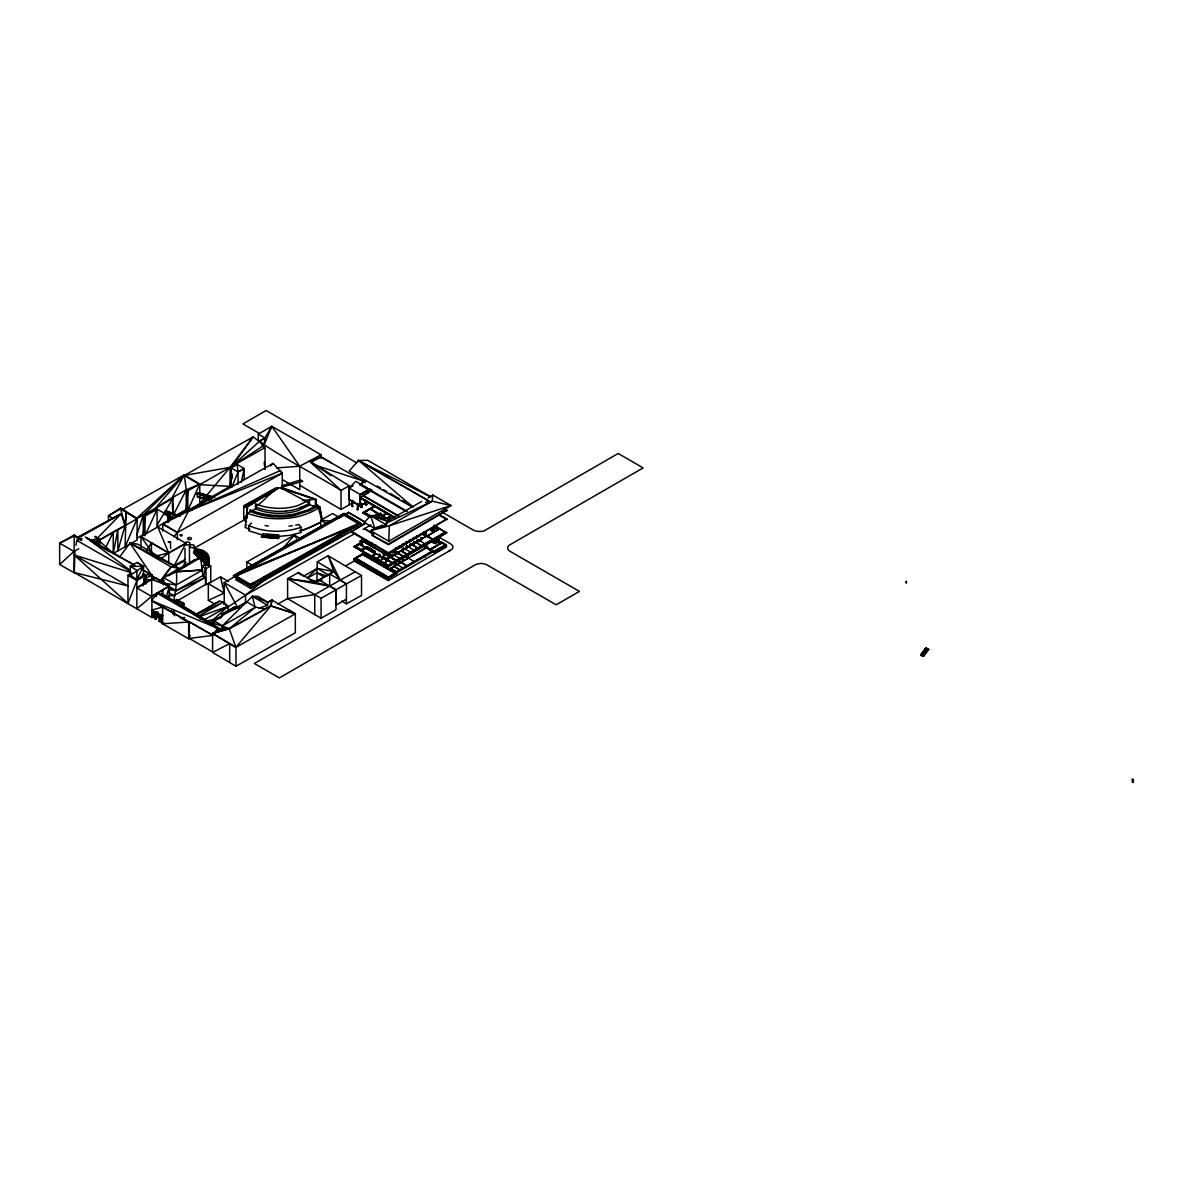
<?xml version="1.0" encoding="UTF-8"?>
<svg xmlns="http://www.w3.org/2000/svg" width="1193" height="1193" viewBox="0 0 1193 1193"><rect width="100%" height="100%" fill="white"/><g stroke="black" fill="none" stroke-linecap="round" stroke-linejoin="round"><path stroke-width="1.5" d="M78.753 548.75L73.966 551.434L59.65 543.158L73.981 536.134L74.205 535.001L59.65 543.158L59.665 564.453L73.996 572.729L74.205 535.001L78.917 537.789M113.246 553.492L98.721 540.369L98.706 538.714L94.963 536.462L97.468 539.057M278.58 538.043L278.595 537.208L261.908 535.896L261.565 536.701L278.565 538.505L261.565 536.805M383.624 555.625L383.639 553.463L383.639 555.133M383.535 555.028L383.654 553.492M169.287 598.275L169.272 586.091L151.645 579.41L152.048 617.586L153.226 616.93L153.226 609.802M161.905 582.721L161.905 581.558L165.872 583.854L163.232 583.094M383.549 554.849L383.669 553.701M906.337 582.766L906.352 581.364L906.382 583.019M173.924 600.959C175.073 591.31 177.668 581.99 176.296 571.775L194.548 559.92L200.663 557.653L205.748 565.393M367.608 548.676L367.623 547.095L367.608 548.705M370.725 550.957L370.725 548.497M374.125 552.389L374.14 550.823L374.125 552.434M388.709 556.251L388.739 553.716M406.619 554.745L406.589 557.28M424.917 544.172L424.887 546.633L424.812 544.202L426.11 544.888L426.08 547.438L423.619 546.021M289.064 610.145L295.327 613.843L295.342 632.767L235.975 666.246L212.608 652.437L212.578 633.513L229.429 628.607L265.204 609.012L255.57 607.088L246.623 601.824L222.435 625.788L222.405 627.891L227.669 628.428M906.322 582.467L906.337 581.453M315.653 506.071L315.772 499.256L281.116 487.564C271.229 489.369 265.442 500.553 256.913 505.638M246.936 517.822L247.205 506.831L278.118 487.967L246.742 506.637L246.742 517.732M396.165 565.318L396.18 563.737L396.419 564.99L395.137 565.914L396.18 563.737M399.655 563.305L399.67 561.709L399.909 562.962L397.269 564.692L403.323 568.181M403.338 561.172L403.353 559.592L403.592 560.844L426.647 547.259L426.647 548.049L422.933 545.902M99.437 545.44L99.571 540.235L94.963 536.462M203.571 577.323L206.121 564.319L206.762 563.633L210.743 565.929L210.758 582.065L205.957 584.838L205.957 568.703L202.124 566.362L206.747 563.633L202.124 566.362L202.079 571.715M168.929 521.386L169.227 514.168L168.153 513.825L169.227 514.272L167.676 514.287L167.691 521.222M388.724 541.234L389.41 525.77L432.224 501.194L450.969 505.564L388.724 541.234L370.695 530.736L377.077 527.067M208.343 565.378C211.086 558.07 207.343 550.137 199.231 549.809M170.226 520.044L170.405 516.405M98.691 545.231L98.721 538.714L90.444 540.116M113.007 518.403L108.474 515.734L120.553 508.934L137.135 518.746L113.231 532.197L113.246 553.492L125.101 546.826L126.085 511.529L120.404 508.173L108.474 515.734L108.488 521.058M113.246 553.492L117.839 529.603L117.853 550.912L125.086 525.516L126.085 511.529M199.768 493.32L199.753 484.045L187.808 490.785L186.242 509.515L175.282 515.659M361.509 575.503L346.402 583.899L340.184 580.156L328.179 555.729L333.831 571.611L313.804 582.989L316.891 581.245L317.278 561.858L328.179 555.729L361.509 575.503L361.524 595.471L346.417 603.852L341.75 601.048M137.046 538.192L143.264 534.703L144.994 516.092L157.088 509.307L157.103 527.172M169.331 520.044L170.599 512.766L168.974 513.05L170.032 513.348M382.342 525.144L370.695 530.736L389.395 525.77L450.969 505.549L432.88 495.05L432.224 501.194L385.667 523.548M168.049 521.296L169.227 514.168L168.153 513.915M194.638 548.825L198.262 548.974L203.869 551.494L204.972 553.433L204.719 559.457L203.108 561.336L204.883 563.394C209.64 561.471 209.789 554.805 205.017 552.806M201.259 559.651L203.108 561.336L206.956 561.843L204.719 559.457L204.972 553.433M320.395 515.838L322.378 520.759L319.784 507.085L309.569 505.027L298.295 510.515A40.025 23.114 0 0 1 291.316 512.274A38.355 22.145 0 0 1 286.424 513.005L283.859 513.229A39.026 22.533 0 0 1 276.284 513.318L268.828 512.572A39.309 22.697 0 0 1 261.744 510.992A38.892 22.458 0 0 1 255.615 508.8L247.026 513.378L245.102 527.425L249.799 529.364M258.985 608.132L267.515 605.298L267.933 602.286L271.944 600.034L295.327 613.843L235.871 647.367L212.593 633.513L223.822 627.175M321.081 458.246L321.066 454.787L271.81 426.319L264.95 437.965L263.892 445.392L232.143 466.105L199.768 484.671L184.289 475.47L253.14 436.936C280.534 457.128 311.85 472.398 341.034 490.412L309.39 461.05L321.066 456.949L365.252 482.479L362.046 480.585L312.894 464.375M235.975 666.246L235.946 647.322L212.593 633.513L229.265 628.696L270.975 605.85L271.944 600.034L267.143 602.748M232.068 474.247L230.04 486.371L210.922 497.317M264.309 609.012L270.975 605.85L271.944 600.034M157.208 614.067L151.6 617.348L74.309 572.536L74.861 551.792M75.964 545.246L76.784 540.34L81.914 538.326M183.14 607.103L183.841 603.524L176.922 599.408L174.461 600.765L157.193 593.175L151.6 600.586L188.658 622.03L188.673 638.792L162.024 623.402L162.009 616.259L163.217 615.588M241.284 482.315L244.162 468.551L237.064 464.36L230.98 467.775L231.01 487.4M151.079 580.603L152.286 575.324L142.713 569.851L152.286 575.324L153.972 579.53M153.196 610.443L151.6 617.348L152.764 616.662L152.749 609.519M156.387 596.619L157.193 593.175L162.785 594.025L217.722 628.651L220.869 629.636L151.6 600.586L213.055 635.422L189.314 638.419L189.299 621.672L213.04 635.422M161.592 595.068L162.785 589.894L169.287 586.091L154.643 577.487L136.852 587.866L151.586 596.455L169.272 586.091L154.628 577.487L136.852 587.866L151.645 579.41M208.656 565.661L208.73 557.086L208.745 565.616M166.513 596.679L169.287 586.091L154.538 577.516L169.272 586.091M143.011 585.912L145.844 575.369L142.906 573.609M136.599 535.642L143.249 515.063L184.289 474.844L199.753 484.045L187.838 510.425L186.242 509.515L186.227 489.876L184.289 474.844L122.148 509.694M386.368 524.845L387.531 521.326L376.899 515.212L370.591 515.689L364.297 522.43L374.856 528.574L386.368 524.845L370.591 515.689L374.856 528.574M131.141 572.625L74.309 555.058L127.994 603.449L136.852 580.633L145.844 575.369L145.844 584.167M231.71 487.46L238.033 471.966L237.079 464.36L230.98 467.775L232.053 478.855M282.607 479.735L299.756 489.697L299.726 466.224L271.81 426.319L263.892 445.392L259.865 440.918L232.143 466.105L265.025 447.614L265.055 469.281M145.755 534.091L157.088 509.307L155.344 508.233L184.289 474.844L172.135 497.764L155.344 508.233L168.198 515.287M188.673 638.792L190.164 635.511M170.569 542.263L168.049 542.144L170.524 542.01L170.569 548.467M200.335 559.845L203.108 558.443L204.972 554.462L201.498 550.942L194.638 549.854L203.108 558.443L204.719 556.564L204.972 554.462L201.498 550.942L194.638 549.854L204.719 556.564L197.949 553.552M261.893 535.791L262.892 533.689L278.58 534.956L278.595 537.104L261.893 535.791L278.58 534.956M99.571 545.529L99.571 540.235L98.93 545.082M246.504 521.729L243.819 520.133L247.652 512.289M105.178 548.571L113.216 532.197L98.721 540.369M173.805 514.168L186.227 489.876L199.753 484.045M282.264 489.398L282.249 473.233L273.152 463.376L188.569 511.036L177.384 532.57L173.716 536.686M173.91 566.123L185.914 543.262L157.804 526.918L140.983 536.626L140.998 547.229M183.081 566.571L185.795 561.799M157.208 524.771L173 498.286L172.135 497.764L186.227 489.876L187.823 490.785L187.838 510.425L207.746 499.136M182.976 567.167L185.616 562.753M146.694 550.435L151.436 542.8L168.69 552.985L185.914 543.262L168.735 552.956L168.75 563.558M377.54 517.151L377.525 514.422L376.242 514.884L376.242 515.987L379.523 514.377L377.435 515.958L378.718 517.538M232.143 466.105L253.14 436.936L250.321 439.278M208.283 559.01L204.957 562.38M119.285 557.489L129.992 543.054L137.687 544.127L178.547 568.211L168.929 575.757M926.26 647.918L921.011 654.897L923.486 656.329L928.736 649.35L926.26 647.918C923.74 649.484 931.718 651.035 925.47 648.381M253.14 436.936L230.04 467.343L206.762 495.304M198.992 558.458L201.185 555.67L199.32 553.761L197.113 554.477L197.113 556.549L201.185 555.67L201.185 557.727L198.992 558.458L198.977 556.385L197.113 554.477L201.185 555.67M204.435 498.107L199.783 503.7L199.768 496.556M282.264 549.063L294.462 535.105L300.845 538.863M425.588 502.551L428.824 500.941L358.556 460.409L349.176 471.026L412.703 507.293M99.571 540.235L97.379 542.532L90.504 540.832M245.519 603.33L252.334 596.306L257.927 596.366L267.933 602.286L252.334 596.306L255.168 607.64M97.17 538.401L121.149 513.81L125.086 525.516L98.631 540.474M168.884 520.953L167.676 514.392L169.227 514.272M262.892 535.135L248.875 530.81L248.875 525.651L251.529 523.026M243.79 604.478L246.623 601.824L213.487 620.509L214.77 626.623M307.317 577.71L317.278 568.375L333.831 571.611L340.184 580.156L355.29 571.775M199.335 551.912L201.498 549.913M184.289 474.844L135.48 519.417L173 498.286L173.015 514.362M270.423 465.866L273.152 463.376M208.79 623.835L228.012 606.312L223.688 601.988L219.378 601.212L195.279 614.798L219.393 601.212M59.68 564.453L73.981 551.434M227.267 607.61L245.519 595.158L268.738 576.517M345.627 514.765L348.535 512.438L365.416 522.325L348.535 512.438L343.688 515.167M361.375 551.255L365.58 547.87L376.168 553.984L371.813 551.42M160.667 582.214L163.426 580.052M345.612 514.735L348.535 512.438M130.276 575.324L143.533 566.362L137.001 562.455L130.276 566.332L130.276 575.324L136.867 579.276L143.533 575.369L143.533 566.362L137.001 562.455M245.683 525.859L246.593 525.174M160.071 559.368L168.69 552.985L157.804 526.918M173.76 518.09L164.723 514.437L168.407 511.946L180.367 516.047M302.649 500.538L315.772 499.256L315.772 506.667M322.199 521.401L319.784 507.085L317.204 504.803L308.092 509.933L294.224 514.079A44.887 25.903 -0.1 0 1 291.211 514.586L285.023 515.272A42.396 24.456 0 0 1 279.222 515.451L272.526 515.212A44.618 25.739 0 0 1 269.454 514.884M439.143 537.238L450.223 543.635A7.65 4.414 0 0 1 450.089 550.465L254.392 663.502L279.371 677.922L474.501 565.258A8.56 4.951 0 0 1 487.117 564.945L556.177 604.806L579.44 591.385L510.082 551.345A8.351 4.817 0 0 1 508.829 545.44L643.146 467.895L618.183 453.474L483.866 531.019A10.036 5.786 0 0 1 472.771 529.796L442.126 512.11M151.645 579.41L154.643 577.487M277.745 487.818L247.205 506.831L247.205 517.941M448.568 551.405L450.089 550.465M246.742 506.637L276.94 488.28M319.933 522.459L309.091 527.798A48.302 27.886 0 0 1 299.398 530.721M339.125 518.016L343.882 515.167L358.243 523.667L350.324 528.424M345.567 531.273L250.485 588.328L236.169 579.873L236.169 577.248M306.303 505.071L309.479 503.058L309.464 499.971L298.19 505.459A40.025 23.114 0 0 1 293.612 506.727A38.355 22.145 0 0 1 286.32 507.95L283.77 508.173A39.026 22.533 0 0 1 276.179 508.263L268.723 507.517A39.309 22.697 0 0 1 263.951 506.563A38.892 22.458 0 0 1 255.511 503.744L255.615 508.8M319.694 523.116L302.247 530.617M367.369 501.716L360.197 505.951L349.087 499.524L349.087 488.041L355.827 481.316L367.071 487.818M434.252 543.277L438.621 540.817L446.465 545.738M435.43 543.113L438.621 540.817M446.271 545.678L443.483 544.112M432.88 542.189L435.952 540.384M159.072 621.299L161.07 621.493L159.072 621.299L159.057 614.171L160.205 614.827L160.205 621.971M349.236 499.449L360.197 505.951L360.197 494.454L369.875 488.981L360.331 494.528L360.375 505.743L366.743 502.029M158.058 617.139L159.131 617.154L158.058 617.139L158.043 611.785M262.743 446.257L265.025 447.614L262.728 446.257L259.865 440.918L264.95 437.965L258.299 434.118L271.81 426.319M162.71 531.094L162.71 523.921L188.583 511.036L280.28 470.639L282.249 473.233L177.384 532.57L162.71 523.921L187.003 510.127L188.583 511.036L192.177 510.276M205.957 568.718L210.743 565.929L206.121 564.319L202.124 566.362M356.677 504.117L356.081 503.774M365.461 504.609L366.669 504.609L365.461 504.609L365.446 500.911M259.85 440.918L264.965 437.965M130.991 573.579L127.964 575.324L127.994 603.449M353.128 485.7L349.087 488.041L360.331 494.528L369.905 488.996M405.68 511.2L359.675 484.641L365.58 480.525M359.675 484.641L364.104 482.091M168.765 595.68L173.924 595.605L205.45 577.412L202.646 575.682L202.646 569.986L176.296 571.775L163.426 577.472L163.322 584.868M177.071 600.929L205.464 584.555L205.45 577.412L176.191 590.669L169.033 589.655M397.433 515.659L362.717 495.617L371.977 489.801M370.695 491.009L359.794 497.72L393.615 517.389M368.428 492.739L359.794 497.72L393.556 517.21M369.308 516.867L362.896 512.692L374.945 505.743M370.516 516.375L364.148 512.244L369.979 508.874L382.461 516.241L387.114 513.094M374.9 506.503L370.248 509.187L374.9 506.041M362.896 513.169L373.439 507.085M364.148 512.707L369.979 508.874M376.242 514.884L377.525 514.422M380.269 513.393L381.551 513.855L381.313 515.57L380.269 513.393L380.269 514.973L381.551 515.436M387.442 553.03L387.442 555.55L389.932 556.952L389.932 554.432L350.951 531.839L365.058 522.981M350.951 531.839L365.058 523.697M391.736 515.749C388.814 521.729 376.317 516.032 387.382 513.244M384.295 515.719L384.295 517.285L383.251 515.108L383.251 516.688L384.534 517.151M363.119 529.379L370.963 524.86M388.53 518.373L388.53 516.793L389.813 516.345L388.784 518.508L389.813 516.345M389.649 520.387L387.352 518.597L392.229 515.779M387.352 519.059L389.813 517.911M362.597 539.683L360.137 541.055L360.182 543.605L362.597 542.204L362.568 539.654L360.271 541.025M372.231 534.643L373.573 533.882L372.231 535.359L388.411 543.978L446.928 510.201L388.411 544.694L372.231 535.359M359.078 543.665L355.052 546.454L359.078 543.665L361.255 545.201M363.477 541.697L366.415 539.534M361.494 543.933C361.747 548.139 360.271 542.278 362.538 544.545L362.538 546.111L365.312 547.721L358.914 544.023M365.789 541.458L367.071 541.92L367.071 543.501L365.789 541.458L365.789 543.039L367.071 543.501M361.255 544.083L362.538 544.545M365.789 542.576L366.833 543.173M362.538 546.111L362.299 544.679M372.201 542.86L369.159 544.977M355.052 545.991L361.27 549.585L365.312 547.259M370.441 544.142L371.724 544.604L371.485 546.319L370.441 544.142L371.724 544.604M365.669 547.87L360.927 550.569L365.58 547.498L369.368 550.003M370.441 545.261L371.485 545.857M433.82 525.084L446.674 532.928L388.157 566.809L354.142 546.648L371.485 555.893L375.527 553.94L365.669 548.243L361.613 550.197M369.457 547.811L369.368 550.376L369.487 547.781L371.948 549.272M375.72 544.903L372.678 547.005L375.631 545.305M375.72 545.365L372.768 546.603M355.484 558.085L388.396 577.084L395.33 573.087L388.396 577.487L355.484 558.085L362.433 554.089L396.508 573.758L396.508 572.864L433.745 551.36L433.745 552.627L446.48 545.261L446.48 546.976L388.441 580.484L354.44 560.934L354.306 558.712L362.389 554.059L362.374 553.149L396.792 573.013M374.05 547.333L375.318 547.796M375.079 546.826L375.079 548.392L374.05 546.215L374.05 547.796L375.318 548.258M362.583 554.178L354.396 558.786L354.41 560.397L354.306 559.085L362.672 554.283L362.672 553.313M371.903 549.227L372.097 551.255M371.485 556.281L376.168 553.612M385.727 559.517L385.727 557.936L384.459 557.474L385.488 559.651L376.526 553.731L371.515 556.684L371.485 555.893M380.224 554.745C377.301 553.552 381.477 554.79 380.224 556.326M379.985 554.879L379.985 556.46L379.18 555.729M379.985 555.998L384.698 558.443M379.493 560.68L376.451 558.92L380.686 556.132L376.66 558.92M409.423 540.146L410.452 539.549L410.69 541.264L410.69 539.683L409.661 541.861L410.69 540.802M413.091 538.013C415.358 535.776 413.867 541.607 414.12 537.417M399.67 546.051L398.641 548.213L398.402 546.498M396.001 549.287C390.797 550.972 405.277 547.274 403.353 543.919L402.324 546.096L402.086 544.381M414.374 537.566L413.091 539.594L414.374 538.684M350.951 531.139L388.411 552.762L446.928 518.985L386.711 555.103L363.283 541.577M409.423 541.711L418.042 536.567L417.013 537.148M405.754 543.844L405.754 542.263L405.754 543.844L407.022 543.382L407.022 541.801M382.163 559.234L382.163 557.653C384.414 555.401 382.938 561.247 383.192 557.056M386.711 555.103L422.993 533.703M382.163 557.653L383.43 557.191M435.266 530.706L432.462 529.409L435.49 527.664L438.01 529.11L435.49 528.081L432.746 529.662M423.933 531.914L426.333 533.271L425.14 532.54L425.111 535.016L425.185 532.66M431.105 530.691L433.044 529.513M383.952 558.011L380 560.859M384.459 557.474L385.727 557.936M387.755 557.206L389.022 556.758L389.022 558.339C387.233 560.173 387.233 556.52 389.022 556.758M393.108 551.554L396.404 553.612L390.424 557.25L392.721 554.342L392.974 556.057M392.512 551.762L396.404 554.074L396.404 552.493L394.093 555.133L400.073 558.682M402.354 548.78L403.622 548.333L403.622 549.898C401.832 551.748 401.832 548.079 403.622 548.333M406.023 548.243L407.067 546.066L407.305 547.781M409.706 546.126L409.706 544.545C411.958 542.308 410.467 548.139 410.735 543.948M413.374 542.412L414.642 541.965L414.642 543.546C412.853 545.38 412.853 541.726 414.642 541.965M417.043 540.295L418.325 539.847L418.325 541.428C416.521 543.262 416.521 539.609 418.325 539.847M420.726 538.177L421.994 537.73L421.994 539.296C420.19 541.145 420.19 537.476 421.994 537.73M391.692 554.939L392.974 554.477M396.404 552.493L395.137 554.536M407.305 546.2L406.023 546.662M409.706 544.545L410.974 544.083M397.955 551.956L399.237 552.419L399.237 553.984L397.955 551.956L397.955 553.522M385.488 559.263L392.184 563.23M389.813 556.863L389.857 554.447M426.229 535.687L426.363 533.256M389.022 558.339L386.383 559.577L390.156 556.937L396.21 560.904M396.165 553.477L426.706 535.851L432.761 539.355L388.157 565.557L372.499 556.057M423.47 534.136L426.975 536.149L439.591 528.872M435.266 531.124L438.01 529.453L435.49 527.664M402.354 550.361L421.994 539.296M422.993 538.446L426.706 535.851M426.975 536.149L438.01 529.781M386.487 561.605L386.487 560.024C388.754 557.802 387.263 563.633 387.516 559.442M386.487 560.024L387.755 559.577M387.516 561.023L387.934 560.307L383.892 563.111M392.184 562.768L388.157 565.557M386.383 559.114L392.452 562.619L396.21 560.442M390.424 556.788L396.479 560.292L432.761 539.355M433.029 539.191L445.645 531.914L433.029 539.654L426.975 535.702M390.335 564.408L391.349 563.812M398.611 559.621L399.64 559.04M401.012 558.235L402.175 557.563M409.229 553.492L412.286 551.733M438.204 542.606L437.667 538.252A1.715 0.999 60 0 0 436.847 537.775L435.818 538.341L435.818 541.771L435.475 538.147M365.312 540.429L354.142 546.648L388.157 566.287L446.674 532.51M407.782 555.476L407.812 557.981M436.355 539.46L435.773 540.504M435.937 543.59L432.552 541.905L435.266 543.65M437.727 542.875L437.95 538.088A1.715 0.999 60 0 0 437.533 537.775M398.626 563.901L399.67 561.709M402.309 561.769L403.353 559.592M438.875 541.816L438.085 542.263L438.875 539.191L437.279 537.387M395.137 564.334L396.419 563.871M398.626 562.321L399.909 561.858M402.309 560.188L403.592 559.726M435.475 541.577L436.578 541.294L435.818 541.771M432.716 551.226L396.434 572.163L390.365 568.673L395.494 565.527M390.365 568.673L394.048 566.541M408.379 558.264L401.027 562.052L407.096 566.019L402.459 563.439M411.958 556.206L426.647 547.721M435.848 546.498L431.195 549.183L442.171 542.83L445.735 544.962L442.096 542.412L429.644 549.615L442.096 542.412L442.171 543.277L438.547 541.309M390.365 568.196L396.434 571.701L432.716 550.748L432.716 551.554M445.735 544.5L433.268 551.703L426.348 547.512A1.566 0.91 0 0 0 425.185 546.126A2.207 1.282 0 0 1 426.796 548.198L426.796 547.781A2.207 1.282 0 0 0 425.17 545.798A2.848 1.64 0 0 1 427.571 548.124M396.419 573.475L388.351 578.128L354.962 558.846M433.268 552.165L445.735 544.962M354.396 560.844L354.425 558.786L354.44 560.934L388.441 580.484L388.441 578.426L396.508 573.758M925.097 648.888L927.572 650.603L925.47 648.664M924.724 649.38L927.2 651.11L925.097 649.171M924.351 649.887L926.827 651.617L924.724 649.678M923.993 650.394L926.469 652.124L924.351 650.185M923.621 650.901L926.096 652.631L923.993 650.692M923.248 651.408L925.723 653.123L923.621 651.199M922.875 651.915L925.35 653.63L923.248 651.706M922.502 652.422L924.978 654.137L922.875 652.213M922.129 652.929L924.605 654.644L922.502 652.705M921.757 653.436L924.232 655.151L922.129 653.212M927.945 649.812L928.736 649.35M921.384 653.943L923.859 655.658L921.757 653.719M921.011 654.45C927.647 657.119 918.864 656.225 921.384 654.226M354.306 559.085L362.672 554.283M386.636 521.58L421.711 501.448M428.093 497.794L432.88 495.05M277.88 604.046L287.573 598.573L314.743 594.621L321.066 598.304L346.447 583.869L346.417 603.852M321.081 618.257L335.964 609.742L335.949 589.789L319.127 579.902L314.967 582.273L287.588 578.65L287.602 598.603L321.081 618.257L321.066 598.304M299.741 485.253L341.049 509.441L354.053 502.074M155.657 612.203L156.507 611.711L156.507 618.854L155.657 619.331L154.493 618.66L154.479 611.532L155.657 612.203L155.657 619.331M203.988 619.957L228.027 606.312L228.012 611.263M243.804 505.966L247.846 508.352L243.76 505.966L275.523 488.012L277.044 488.638L266.785 496.199L277.059 488.623L243.76 505.966L243.775 520.133M193.534 548.571L245.161 519.358M161.085 582.557L164.261 580.767M202.646 575.682L176.191 590.669L163.426 583.168L176.176 584.988L202.646 569.986L176.296 571.775L200.678 557.653L202.094 569.643M351.696 500.717L352.367 500.329L352.308 506.607L352.994 500.717L351.696 500.717L352.308 506.607M351.696 506.25L353.009 506.25M198.023 616.527L223.688 601.988L195.443 615.185M303.156 576.383L317.278 568.375L329.313 575.473M77.784 537.342L121.149 513.81L77.62 538.326L80.93 539.967M156.954 526.978L173.03 517.926L172.15 517.404M173.209 566.153L185.228 559.368M163.322 577.546L194.548 559.92M246.817 569.404L246.817 562.007L294.462 535.105L296.326 538.177M233.515 575.816L344.106 513.437L360.868 523.399L250.127 585.912L233.515 575.816L344.106 513.646L360.868 523.593L233.515 576.025L250.127 585.703L360.868 523.399L233.515 575.816L250.127 585.912L360.868 523.399M233.515 576.025L344.106 513.437L360.868 523.593M235.498 576.204L224.195 582.587L224.224 604.255M343.882 515.167L236.169 575.936L250.485 584.406L253.751 582.676M237.854 607.983L224.209 582.587L245.519 595.158L355.454 533.226M239.957 606.998L221.585 614.41L234.857 606.924L238.854 607.207L221.585 614.41L221.973 616.677L210.564 623.119L174.461 600.765L183.841 603.524L183.841 607.252M221.585 614.41L234.872 606.924M314.758 594.621L287.588 578.65L298.444 572.536L314.967 582.273L329.641 586.106L335.949 589.789L335.919 605.119L346.462 599.169M210.475 624.685L213.607 622.91M213.487 620.509L222.435 625.788L255.57 607.088L229.429 628.607L213.502 623.253M307.615 578.009L316.891 572.774L327.046 575.995M319.127 579.902L333.831 571.611L317.278 561.858M345.776 565.78L355.484 560.322M340.184 580.156L314.743 594.621L314.758 614.574M166.349 513.512L164.723 514.437L164.723 511.648L166.349 510.723L178.055 516.241M330.834 475.545L309.39 461.05L349.221 485.805L341.034 490.412L341.049 509.441M214.695 604.061L208.343 600.318L208.328 583.66L220.526 576.816L228.459 581.498M359.555 544.396L363.91 541.95M209.58 500.329L197.382 496.78L197.367 493.977L199.112 493.007L214.591 497.526M366.012 540.056L354.187 547.184L363.731 541.846M244.162 479.631L244.147 468.551L238.033 471.966L230.98 467.775M244.162 468.551L238.033 471.966L238.048 484.447M162.024 623.402L163.232 622.731M357.587 504.207L357.587 509.739L358.258 503.834M356.99 509.381L358.273 509.366M361.986 507.264L360.763 507.249L361.986 507.264L361.971 503.58M77.873 537.342L121.149 513.81M321.066 454.787L299.726 466.224L276.448 467.939M310.851 462.437L321.066 456.949L331.058 462.72M239.435 574.221L236.169 575.936L358.243 523.667L250.485 584.406L236.169 579.873M263.549 577.516L356.618 528.454L250.485 588.328L250.485 585.718M306.318 505.057L298.19 508.561A40.025 23.114 0 0 1 293.612 509.829A38.355 22.145 0 0 1 286.32 511.051M162.009 616.259L151.6 610.205L162.606 606.998L162.606 623.76L163.873 623.104M213.83 621.404L210.564 623.119L217.722 628.651L214.919 632.722L217.722 628.651L199.171 615.856L181.023 605.119L183.841 603.524L181.023 605.119L217.722 628.651L157.193 593.175M212.608 652.437L229.682 643.609L229.697 662.533M200.335 558.816L204.719 555.52L204.972 557.355L208.73 558.115L204.719 559.457L203.108 557.414L203.108 561.336M173.611 566.392L185.064 560.978M212.593 633.513L224.269 627.98M208.343 600.318L224.209 593.025L220.526 576.816M144.07 584.212L143.592 578.963L152.286 575.324L152.629 578.873M143.264 534.703L143.249 515.063L157.073 509.307M188.583 511.036L282.249 473.233M300.353 507.786L302.455 506.95M198.306 617.079L228.027 606.312L223.702 603.762M204.972 557.355L208.328 556.177L203.869 555.416L207.06 554.357M194.623 551.927L196.83 551.211L196.83 553.284M278.61 536.403L290.227 535.314L301.083 532.481L301.083 527.306C284.262 532.973 265.234 532.689 248.875 525.651M281.578 485.79L300.636 479.989L302.783 481.256L282.771 486.938M154.836 556.281L168.69 552.985L140.983 536.626L153.778 554.775M206.389 621.076L220.809 617.84M322.155 580.126L316.891 581.245L309.673 579.664M184.289 475.47L230.04 467.343L230.04 486.371L199.768 484.671M168.974 513.05L170.599 512.766M184.05 619.629L181.038 617.84L184.661 617.437M286.335 511.036L283.77 511.275A39.026 22.533 0 0 1 276.179 511.35L268.723 510.619A39.309 22.697 0 0 1 263.951 509.65A38.892 22.458 0 0 1 255.511 506.846M162.606 623.76L188.658 622.03M428.824 500.941L358.332 460.543L367.698 460.289L430.748 496.825M131.543 575.324L127.979 575.324L136.852 580.633L136.867 608.758L151.586 596.455L162.785 589.894L162.8 595.113M142.265 575.354L145.829 575.369M274.599 536.388L277.283 536.403M435.952 537.76L438.085 539.654M261.565 536.701L278.595 537.208M261.401 537.148L278.58 538.132M261.744 536.239L278.58 537.566M247.026 513.378L257.628 516.36A54.774 31.629 0 0 0 267.396 518.15C285.321 520.059 304.692 517.568 319.784 507.085L315.772 504.326L317.099 507.621M143.488 574.534L152.286 575.324M331.878 521.311L320.768 520.267L320.783 527.664M266.74 535.761L269.35 536.03M436.146 530.84L432.462 529.632L436.429 531.228M90.474 540.593L98.915 541.547L97.379 542.532L98.721 538.714L98.959 545.708M265.055 525.546L268.395 526.024M204.719 559.457L208.283 560.039M287.588 578.65L329.641 586.106L329.686 573.952L346.447 583.869M143.592 578.963L150.885 580.275M197.382 496.78L211.325 499.345M174.208 517.508L166.99 515.779L166.99 512.99L164.723 511.648L168.407 511.946L178.667 516.077M74.309 572.536L127.979 585.972L74.309 555.058M197.606 492.649L214.591 497.317M398.194 552.926L404.323 556.952L433.79 540.354M197.367 493.977L211.325 498.048M194.116 550.42L196.83 551.211L194.966 549.302L196.204 551.956M196.741 493.798L211.981 498.271M270.975 605.85L295.327 613.843L270.826 605.94L235.871 647.367L229.265 628.696M370.591 515.689L387.531 521.326M315.772 504.326L317.204 504.803L322.378 520.759M315.444 506.906L315.429 499.494L280.713 487.833L309.464 503.088L309.569 505.027M166.99 512.99L177.131 516.465M281.116 487.564L315.429 499.494M91.936 541.488L134.794 565.318L86.94 537.894M252.662 510.828L250.023 509.724L250.038 511.275L252.662 512.379A42.844 24.725 0 0 0 257.285 513.944L260.536 514.824A49.942 28.841 0 0 0 269.454 516.45M199.112 493.007L209.431 497.138M169.317 587.776L176.191 590.669M194.28 551.733L200.409 554.432L200.424 555.461L196.04 549.988L200.409 554.432L197.113 555.52L193.833 552.18M194.638 549.854L204.972 554.462L198.262 550.003M436.206 539.549L432.194 542.547M358.332 460.543L430.688 496.914M73.981 536.134L81.944 540.161M129.992 543.054L178.547 568.211L171.106 566.929L129.992 543.054L153.778 578.247M422.978 533.882L429.152 537.327M422.576 534.076L428.988 537.655L422.471 533.912M392.974 550.853L397.463 553.373M151.6 610.205L152.048 617.586M393.362 551.151L398.059 553.82M446.48 545.261L438.875 540.906L437.861 541.711M367.638 548.019L368.339 548.392L366.862 547.527M374.155 551.748L374.856 552.12L373.379 551.241M186.212 489.861L187.808 490.785M921.011 654.733L923.486 656.165M443.721 508.352L446.928 510.201M443.721 509.053L446.928 510.902M356.647 462.765L266.143 410.511L242.895 423.933L258.97 433.223M438.89 514.332L446.928 518.985M438.905 515.048L446.928 519.686M377.197 485.983L380.373 487.803M383.535 489.637L386.696 491.471M389.872 493.291L399.372 498.778M402.533 500.613L412.032 506.1M435.43 526.441L446.674 532.928M436.832 527.858L439.337 529.304M359.675 483.94L407.26 511.409M432.462 529.409L435.564 530.751M431.105 530.393L433.611 532.153M362.717 495.14L399.014 516.107M433.342 539.49L436.265 541.175M395.151 517.702L359.794 497.302L395.226 517.896M422.471 533.48L428.913 537.193M384.534 515.57L383.49 514.973L383.49 516.554M370.248 508.725L382.461 515.779M382.729 515.928L387.084 518.448M387.352 518.597L390.782 520.58M374.751 512.095L377.927 513.929M377.525 515.54L377.286 514.272M377.674 515.823L378.718 516.435M418.325 541.428L418.072 539.698M433.745 551.36L424.171 546.26M428.168 548.929L433.342 551.912M364.148 512.244L370.516 515.913M421.74 545.708L415.686 542.219L421.74 546.17M362.896 512.692L370.367 517.016M414.642 543.546L414.403 541.831M412.003 544.321L418.072 548.288L413.524 545.663M407.022 542.919L405.993 543.516M403.353 543.919L403.115 545.365M403.353 545.037L402.324 545.633M404.755 548.974L410.72 552.061M399.67 547.169L398.641 547.751M403.622 549.898L403.383 548.183M373.573 533.882L364.462 528.618L373.573 534.583M404.024 552.896L407.141 554.596L401.087 551.091M407.052 554.178L400.997 550.689L396.165 553.94L396.165 552.359M399.715 551.882L398.686 552.478M408.289 557.862L414.344 561.828M394.734 550.197L396.001 548.169L396.001 549.749L395.763 548.019M405.411 556.564L407.738 557.862L407.738 555.476M397.955 553.075L393.705 551.077M403.383 556.311L397.314 553.269M403.681 556.594L404.323 557.385L403.473 556.713M403.786 557.265L404.576 556.177L408.379 557.802M393.108 551.464L396.165 553.239M375.318 546.677L374.289 546.081L374.289 547.662M391.692 556.52L391.945 555.073M400.937 562.097L407.007 566.064M363.477 541.234L386.711 554.641M390.424 557.25L396.479 560.292M393.183 559.159L390.156 556.937M399.909 562.962L402.667 561.381L402.563 560.337M362.493 542.159L362.493 539.758M366.803 548.273L366.818 546.648L368.383 547.557L368.369 549.168M373.32 552.001L373.349 550.376L374.915 551.285L374.885 552.896M366.803 546.662L368.369 547.572M373.379 550.465L374.856 551.3M366.862 547.572L368.309 548.407M396.419 564.99L398.984 563.514L398.88 562.455M387.516 560.546L386.487 561.142M393.958 566.138L400.102 570.045L393.958 566.6M372.395 556.162L388.411 565.407M360.927 550.182L388.411 566.66M363.298 554.685L380.224 564.453M380.85 564.811L396.508 573.863M362.389 554.447L395.33 573.475M354.306 558.712L388.441 578.426M86.716 537.76L109.16 551.658M76.784 540.34L129.858 570.955M189.314 638.419L213.055 652.183M169.406 592.996L173.924 595.605M338.976 517.285L332.593 513.542L320.768 520.267L327.136 524.01M360.047 497.153L395.315 517.837M163.426 577.472L176.176 584.988M155.344 618.168L156.507 618.854M246.817 562.007L253.184 565.75M162.71 523.921L177.384 532.57L177.384 539.743M208.328 583.66L224.209 593.025M220.959 629.248L198.694 616.125L200.29 619.286M181.023 617.84L184.169 619.704M316.876 572.774L324.407 577.233M252.334 596.306L267.515 605.298M143.249 515.063L144.994 516.092L145.009 535.746M85.344 536.984L130.335 570.493M358.556 460.409L412.897 506.995M298.444 572.521L300.979 575.026M193.937 552.329L199.887 558.399M193.505 552.463L199.47 558.533M301.083 527.306L298.697 524.517A52.731 30.451 0 0 1 295.655 525.159M194.235 552.866L199.32 558.264M196.04 549.988L200.424 555.461M200.573 556.4L199.32 553.761L199.32 555.819M95.559 543.71L95.067 542.576L95.067 544.023L98.721 538.714L98.721 545.783M171.583 610.667L173.03 614.097M437.727 539.445L437.175 538.565A1.715 0.999 60 0 0 436.355 538.088M120.418 508.173L137.135 518.746L125.101 546.826L137.15 540.041L137.12 518.731L120.418 508.173L125.086 525.516M201.498 550.942L203.108 558.443M207.493 564.185L206.956 560.814L206.956 564.229M264.22 462.213L264.876 469.311M172.374 503.252L172.866 514.258M366.669 500.911L366.669 504.609M366.042 501.269L366.042 504.952M361.375 503.222L361.36 507.607M358.243 524.98L358.243 527.589M357.661 503.476L357.587 509.739M349.221 485.805L349.236 504.833M317.204 504.803L317.219 506.354L310.553 510.35L294.224 515.63A44.887 25.918 0 0 1 291.211 516.137L285.023 516.823A42.396 24.471 0 0 1 279.222 517.016L272.526 516.763A44.618 25.754 0 0 1 269.454 516.435M258.299 434.118L258.299 440.978M245.519 595.158L245.519 602.39M222.435 625.788L222.435 629.308M208.328 555.133L208.283 565.825M207.06 553.328L207.06 556.743M203.869 551.494L203.869 554.119M189.463 546.051L189.478 561.56M184.975 548.497L184.99 558.831M174.476 611.934L174.461 615.737M173.552 610.876L173.552 614.44M170.032 516.793L170.032 520.237M169.227 514.168L169.242 521.102M168.988 516.494L168.988 519.939M168.78 521.565L168.78 514.645L167.676 514.287L168.079 522.519L168.153 513.825M162.323 614.261L162.323 619.614M161.055 614.365L161.07 621.493M158.594 613.888L158.609 617.452M151.436 542.8L151.436 553.403M438.875 539.191L438.875 542.621M438.502 538.968L438.502 542.397M436.578 537.864L436.578 541.294M436.295 538.028L436.28 541.503M435.848 530.796L432.716 529.767M434.58 543.083L432.209 542.099L433.909 542.726L433.223 542.159M426.348 547.512L426.348 547.095A1.566 0.91 0 0 0 425.185 545.708M425.424 544.053L419.354 540.548M425.364 555.461L425.364 557.161M425.036 532.585L425.111 535.075M424.962 544.351L424.932 546.692M421.755 537.581L421.755 539.161M420.965 538.311L420.965 539.892M417.296 540.444L417.296 542.025M417.013 536.03L417.013 537.611L416.775 535.896M414.493 550.361L408.334 546.901M413.613 542.561L413.613 544.142M409.945 544.679L409.945 546.26M407.067 546.066L407.067 547.647M406.783 541.667L406.783 543.247M402.593 548.914L402.593 550.495M398.194 551.807L398.194 553.388M395.375 564.468L395.375 565.586M392.721 554.342L392.721 555.923M389.559 516.196L389.559 517.777M388.784 556.624L388.784 558.19M387.993 557.355L387.993 558.935M386.726 560.173L386.726 561.754M385.488 558.07L385.488 559.651M384.817 553.999L384.936 555.297L385.056 552.985L383.579 552.135L383.579 553.284M384.698 557.325L384.698 558.906M382.401 557.787L382.401 559.368M380.507 513.258L380.507 514.839M379.18 554.149L378.942 555.863M378.479 516.569L378.479 517.687M376.481 515.018L376.481 516.137M370.68 544.008L370.68 545.589M366.027 541.324L366.027 542.89M365.58 547.498L365.669 548.243M361.39 540.369L361.285 542.845M425.155 546.29A2.848 1.64 0 0 1 427.75 548.183M252.677 510.813A42.844 24.725 0 0 0 257.285 512.394L260.536 513.273A49.942 28.841 0 0 0 269.439 514.899M292.33 525.71A52.731 30.451 0 0 1 288.974 526.143M180.143 535.046C181.261 538.147 184.11 533.241 180.143 535.046M143.533 566.362L136.867 579.276L136.852 570.269L130.276 566.332L143.533 566.362M171.106 566.929L160.116 581.453L171.121 566.929M1133.35 779.551L1132.217 778.895L1132.217 781.833L1133.35 782.489L1133.35 779.551M365.207 482.494L362.061 480.645L365.162 482.464M190.537 547.378A2.535 1.461 0 0 0 194.504 546.305A2.535 1.461 0 0 0 190.91 544.843A2.535 1.461 0 0 0 190.537 547.378M186.048 544.649A2.535 1.461 0 0 0 190.015 543.576A2.535 1.461 0 0 0 186.421 542.114A2.535 1.461 0 0 0 186.048 544.649M188.479 539.46A1.894 1.104 0 0 0 191.462 538.654A1.894 1.104 0 0 0 188.762 537.566A1.894 1.104 0 0 0 188.479 539.46"/></g></svg>
